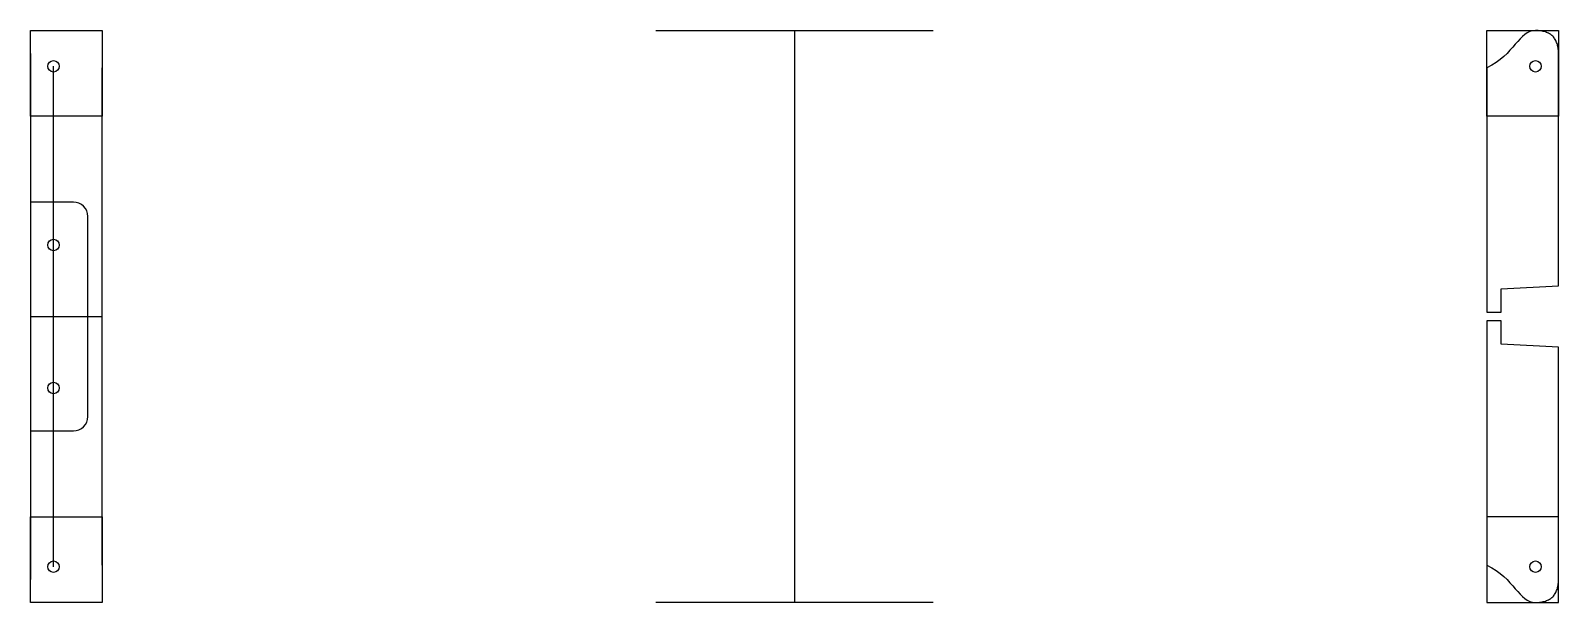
# Model space of a CAD drawing. Header units: millimetres. Extents: x -267 to 267, y -100 to 100.
import ezdxf

# ---------------------------------------------------------------- set-up
doc = ezdxf.new("R2010")
doc.units = ezdxf.units.MM
doc.linetypes.add('DASHED', pattern=[0.2067, 0.1654, -0.0413])

msp = doc.modelspace()

# ---------------------------------------------------------------- linework, layer by layer
for p, q in [((-267, 100), (-242, 100)), ((-267, 70), (-267, 100)), ((-242, 100), (-242, 70)), ((-48.5, 100), (48.5, 100)), ((-267, 92), (-267, -92)), ((-242, -86.95), (-242, 86.95)), ((-242, 70), (-267, 70)), ((48.5, -100), (-48.5, -100))]:
    msp.add_line(p, q)
at = {"color": 190, "linetype": 'DASHED', "lineweight": 25, "true_color": 0x8018ff}
for p, q in [((0, 100), (0, -100)), ((-259, -87.5), (-259, 87.5)), ((-267, 0), (-242, 0))]:
    msp.add_line(p, q, dxfattribs=at)
for points in [[(242, 70), (242, 100), (267, 100), (267, 70)], [(-242, -70), (-242, -100), (-267, -100), (-267, -70)], [(242, -100), (267, -100), (267, -70), (242, -70)]]:
    msp.add_lwpolyline(points, close=True)
for points in [[(242, 86.95), (242, 1.5), (247, 1.5), (247, 9.7), (267, 10.75), (267, 92)], [(267, -92), (267, -10.75), (247, -9.7), (247, -1.5), (242, -1.5), (242, -86.95)]]:
    msp.add_lwpolyline(points)
msp.add_lwpolyline([(-267, 40), (-267, -40), (-252, -40, 0.414214), (-247, -35), (-247, 35, 0.414214), (-252, 40), (-267, 40), (-267, -40)], format="xyb")
for centre in [(-259, 87.5), (-259, 87.5), (259, 87.5), (-259, 25), (-259, -25), (-259, -87.5), (259, -87.5)]:
    msp.add_circle(centre, 2)
for points, degree in [([(259, 100), (253.2, 100), (251.6, 91.58), (242, 86.95)], 3), ([(267, 92), (267, 100), (259, 100)], 2), ([(242, -86.95), (251.6, -91.58), (253.2, -100), (259, -100)], 3), ([(259, -100), (267, -100), (267, -92)], 2)]:
    msp.add_open_spline(points, degree=degree)

doc.saveas('drawing.dxf')
